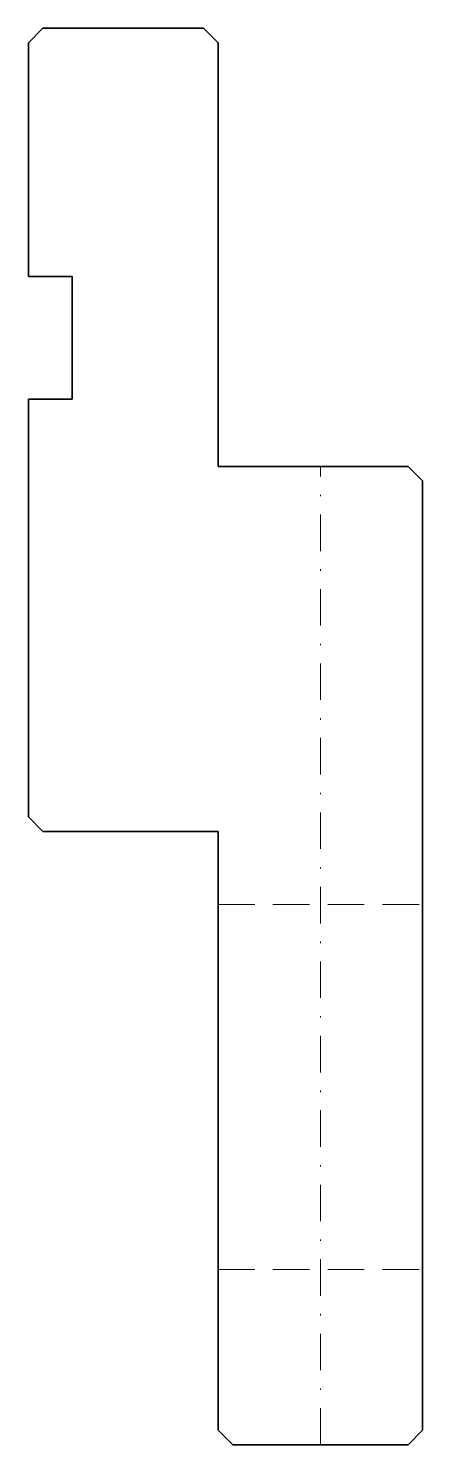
# Model space of a CAD drawing. Header units: millimetres. Extents: x -20 to 7, y 0 to 97.
import ezdxf

# ---------------------------------------------------------------- set-up
doc = ezdxf.new("R2010")
doc.units = ezdxf.units.MM
doc.header["$LTSCALE"] = 5
for name, pattern in [('AUSGEZOGEN', [0]), ('DASHDOT', [1, 0.5, -0.25, 0, -0.25]), ('DASHED', [0.75, 0.5, -0.25])]:
    doc.linetypes.add(name, pattern=pattern)
doc.layers.add('2', color=7, linetype='Continuous')

msp = doc.modelspace()

# ---------------------------------------------------------------- linework, layer by layer
at = {"layer": '2', "color": 7, "linetype": 'AUSGEZOGEN', "lineweight": 35}
for p, q in [((-19, 97), (-20, 96)), ((-8, 97), (-19, 97)), ((-7, 96), (-8, 97)), ((-20, 96), (-20, 80)), ((-7, 67), (-7, 96)), ((-20, 80), (-17, 80)), ((-17, 80), (-17, 71.6)), ((-17, 71.6), (-20, 71.6)), ((-20, 71.6), (-20, 43)), ((6, 67), (-7, 67)), ((7, 66), (6, 67)), ((7, 1), (7, 66)), ((-20, 43), (-19, 42)), ((-19, 42), (-7, 42)), ((-7, 42), (-7, 1)), ((-7, 1), (-6, 0)), ((6, 0), (7, 1)), ((-6, 0), (6, 0))]:
    msp.add_line(p, q, dxfattribs=at)
at = {"layer": '2', "color": 7, "linetype": 'DASHDOT', "lineweight": 18}
msp.add_line((0, 0), (0, 67), dxfattribs=at)
at = {"layer": '2', "color": 7, "linetype": 'DASHED', "lineweight": 18}
for p, q in [((-7, 37), (7, 37)), ((-7, 12), (7, 12))]:
    msp.add_line(p, q, dxfattribs=at)

doc.saveas('drawing.dxf')
